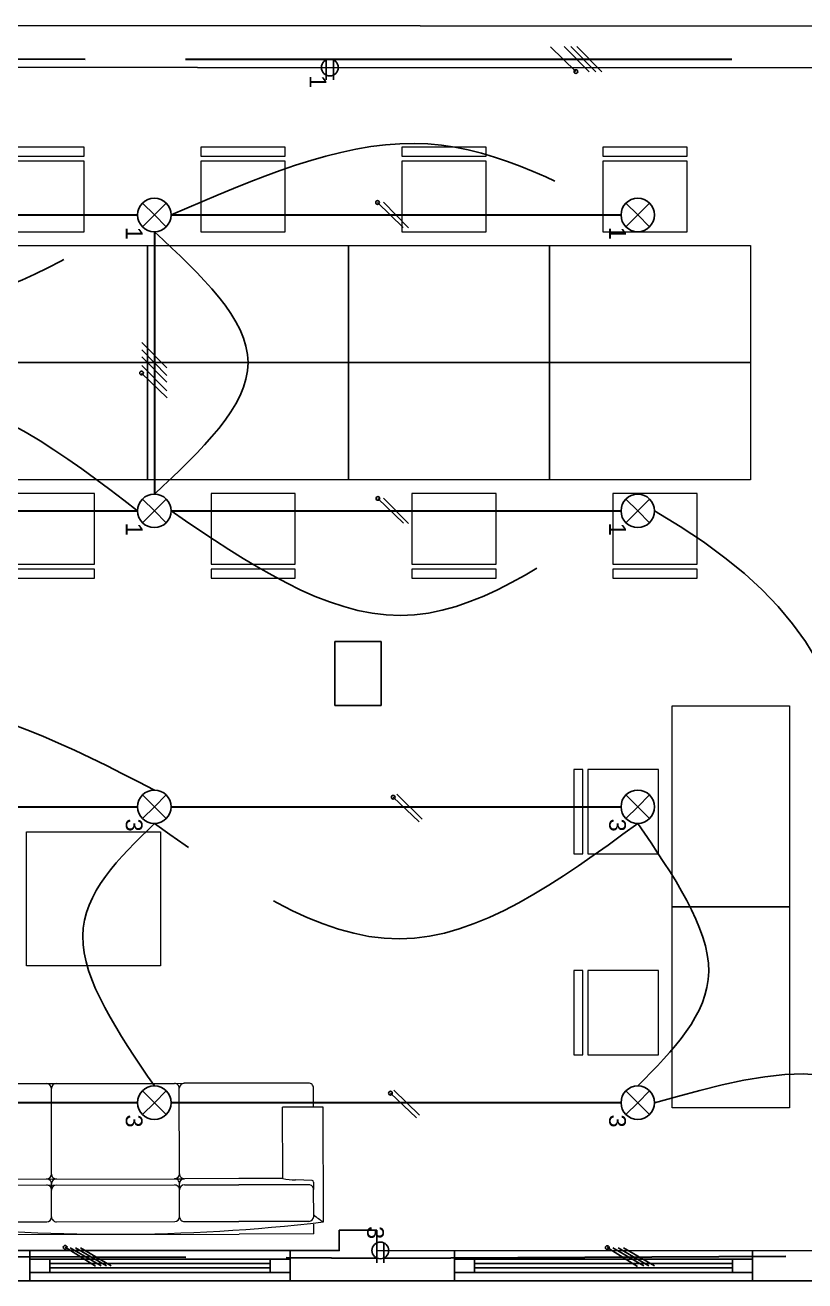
# Model space of a CAD drawing. Header units: metres. Extents: x -0.1 to 64.1, y -0.2 to 39.7.
# Drawn here: x 13.94 to 18.59, y 29.89 to 37.39 of the extents above; entities that cross this region are included whole.
import ezdxf

# ---------------------------------------------------------------- set-up
doc = ezdxf.new("R2010")
doc.units = ezdxf.units.M
doc.header["$LTSCALE"] = 0.2
doc.linetypes.add('ACAD_ISO02W100', pattern=[15, 12, -3])
for name, color, linetype in [('Canaletas', 4, 'Continuous'), ('conexiones', 7, 'ACAD_ISO02W100'), ('Fases', 7, 'Continuous'), ('Indicacion-Tabla', 7, 'Continuous'), ('Luminaria', 7, 'Continuous'), ('Medidas', 1, 'Continuous'), ('Tomacorrientes', 7, 'Continuous'), ('www.dwgautocad.com', 7, 'Continuous')]:
    doc.layers.add(name, color=color, linetype=linetype)
for name, color, linetype, true_color in [('DLX_APERT', 7, 'Continuous', 0x969696), ('DLX_CONT', 7, 'Continuous', 0x969696), ('DLX_ROOF', 7, 'Continuous', 0x7f7f7f)]:
    doc.layers.add(name, color=color, linetype=linetype, true_color=true_color)
for name, color, linetype, lineweight in [('L-Suelo', 7, 'ACAD_ISO02W100', 30), ('L-Techo', 7, 'Continuous', 30), ('Muebles', 9, 'Continuous', 5)]:
    doc.layers.add(name, color=color, linetype=linetype, lineweight=lineweight)
doc.layers.get('0').off()
doc.styles.get("Standard").update_dxf_attribs({"font": 'arial.ttf'})

# ---------------------------------------------------------------- blocks, each defined once
blk = doc.blocks.new('Tomacorriente')
at = {"layer": 'Tomacorrientes'}
for p, q in [((0.0453, 0.0211), (-0.0453, 0.0211)), ((0.0453, 0.0211), (0.0743, 0.0211)), ((-0.0453, -0.0211), (0.0453, -0.0211)), ((0.0453, -0.0211), (0.0743, -0.0211))]:
    blk.add_line(p, q, dxfattribs=at)
blk.add_circle((0, 0), 0.05, dxfattribs=at)
blk = doc.blocks.new('895_0_2')
mesh = blk.add_polyface()
corners = [(0.6577, -0.0125, 0.88), (-0.6577, -0.0125, -0.88), (0.6577, -0.0125, -0.88), (-0.6577, -0.0125, -0.88), (0.6577, -0.0125, 0.88), (-0.6577, -0.0125, 0.88), (0.6577, 0.0125, -0.88), (-0.6577, 0.0125, 0.88), (0.6577, 0.0125, 0.88), (-0.6577, 0.0125, 0.88), (0.6577, 0.0125, -0.88), (-0.6577, 0.0125, -0.88)]
mesh.append_faces([[corners[k] for k in face] for face in [(0, 1, 2), (3, 4, 5), (6, 7, 8), (9, 10, 11)]])
blk = doc.blocks.new('910_0_2')
mesh = blk.add_polyface()
corners = [(0.77, -0.0125, 0.88), (-0.77, -0.0125, -0.88), (0.77, -0.0125, -0.88), (-0.77, -0.0125, -0.88), (0.77, -0.0125, 0.88), (-0.77, -0.0125, 0.88), (0.77, 0.0125, -0.88), (-0.77, 0.0125, 0.88), (0.77, 0.0125, 0.88), (-0.77, 0.0125, 0.88), (0.77, 0.0125, -0.88), (-0.77, 0.0125, -0.88)]
mesh.append_faces([[corners[k] for k in face] for face in [(0, 1, 2), (3, 4, 5), (6, 7, 8), (9, 10, 11)]])
blk = doc.blocks.new('Lampara')
at = {"layer": 'Luminaria'}
for q in [(-0.0707, 0.0707), (-0.0707, -0.0707), (0.0707, 0.0707), (0.0707, -0.0707)]:
    blk.add_line((0, 0), q, dxfattribs=at)
blk.add_circle((0, 0), 0.1, dxfattribs=at)
blk = doc.blocks.new('Fase')
at = {"layer": 'Fases'}
blk.add_line((-0.0535, -0.0922), (0.0535, 0.0922), dxfattribs=at)
blk = doc.blocks.new('Neutro')
at = {"layer": 'Fases'}
h = blk.add_hatch(dxfattribs=at)
h.set_pattern_fill('ANGLE', color=256)
h.set_pattern_definition([(0, (-26.865, -1.6355), (0, 6.985), [5.08, -1.905]), (90, (-26.865, -1.6355), (-6.985, 4e-16), [5.08, -1.905])])
h.paths.add_polyline_path([(-0.0645, -0.0922, 1), (-0.0424, -0.0922, 1)])
blk.add_circle((-0.0535, -0.0922), 0.0111, dxfattribs=at)
blk.add_blockref('Fase', (0, 0), dxfattribs=at)
blk = doc.blocks.new('A$C5C5878FB')
at = {"layer": 'Muebles'}
for p, q in [((0, 1286.8, -35.3), (1200, 1286.8, -35.3)), ((0, 586.8, -35.3), (0, 1286.8, -35.3)), ((1200, 1286.8, -35.3), (1200, 586.8, -35.3)), ((1200, 586.8, -35.3), (0, 586.8, -35.3)), ((378.7, 505, -35.3), (378.7, 83.2, -35.3)), ((882.2, 505, -35.3), (378.7, 505, -35.3)), ((882.2, 83.2, -35.3), (882.2, 505, -35.3)), ((378.7, 83.2, -35.3), (882.2, 83.2, -35.3)), ((882.2, 53.5, -35.3), (378.7, 53.5, -35.3)), ((378.7, 53.5, -35.3), (378.7, 0, -35.3)), ((378.7, 0, -35.3), (882.2, 0, -35.3)), ((882.2, 0, -35.3), (882.2, 53.5, -35.3))]:
    blk.add_line(p, q, dxfattribs=at)
blk = doc.blocks.new('sl17-3pl')
at = {"layer": 'Muebles', "ltscale": 0.5}
for p, q in [((-1.1821, 0), (-1.1821, -0.0589)), ((-1.1821, 0), (-0.736, 0)), ((1.1821, 0), (-0.736, 0)), ((1.1821, 0), (1.1821, -0.0589)), ((-1.2402, -0.0709), (-1.2402, -0.7564)), ((-1.153, -0.0749), (-0.736, -0.0749)), ((-0.4102, -0.0749), (-0.736, -0.0749)), ((0.3539, -0.0749), (-0.352, -0.0749)), ((1.153, -0.0749), (0.4121, -0.0749)), ((1.2402, -0.0709), (1.2402, -0.7564)), ((-1.1821, -0.104), (-1.1821, -0.2646)), ((-0.3811, -0.104), (-0.3811, -0.2646)), ((0.383, -0.104), (0.383, -0.2646)), ((1.1821, -0.104), (1.1821, -0.2646)), ((-1.1821, -0.3095), (-1.1821, -0.2646)), ((-1.153, -0.2936), (-0.736, -0.2936)), ((-0.4102, -0.2936), (-0.736, -0.2936)), ((-0.3811, -0.2646), (-0.3811, -0.3019)), ((1.153, -0.2936), (-0.352, -0.2936)), ((0.383, -0.2646), (0.383, -0.3019)), ((1.1821, -0.3095), (1.1821, -0.2646)), ((-1.1727, -0.3192), (-1.0738, -0.3227)), ((-0.9978, -0.331), (-0.9978, -0.7564)), ((-0.9978, -0.331), (-0.736, -0.331)), ((-0.736, -0.331), (-0.4102, -0.331)), ((-0.352, -0.331), (-0.4102, -0.331)), ((-0.3811, -0.3601), (-0.3811, -0.8711)), ((-0.3811, -0.3601), (-0.3811, -0.3601)), ((0.9978, -0.331), (-0.352, -0.331)), ((0.383, -0.3601), (0.383, -0.8711)), ((0.9978, -0.331), (0.9978, -0.7564)), ((1.1727, -0.3192), (1.0738, -0.3227)), ((-1.2402, -0.7564), (-0.9978, -0.7564)), ((-1.1821, -0.7564), (-1.1821, -0.8711)), ((1.2402, -0.7564), (0.9978, -0.7564)), ((1.1821, -0.7564), (1.1821, -0.8711)), ((-1.153, -0.9002), (-0.736, -0.9002)), ((-0.736, -0.9002), (-0.4102, -0.9002)), ((-0.352, -0.9002), (-0.4102, -0.9002)), ((1.153, -0.9002), (-0.352, -0.9002))]:
    blk.add_line(p, q, dxfattribs=at)
for centre, radius, start, end in [((0, -10.8866), 10.8866, 83.45843, 96.54157), ((-1.638, -0.6846), 0.7314, 51.43275, 57.0519), ((-1.153, -0.104), 0.0291, 90, 180), ((-0.4102, -0.104), 0.0291, 0, 90), ((-0.352, -0.104), 0.0291, 90, 180), ((0.3539, -0.104), 0.0291, 0, 90), ((0.4121, -0.104), 0.0291, 90, 180), ((1.153, -0.104), 0.0291, 0, 90), ((1.638, -0.6846), 0.7314, 122.9481, 128.56725), ((-1.153, -0.2646), 0.0291, 180, 270), ((-0.4102, -0.2646), 0.0291, 270, 0), ((-0.352, -0.2646), 0.0291, 180, 270), ((0.3539, -0.2646), 0.0291, 270, 0), ((0.4121, -0.2646), 0.0291, 180, 270), ((1.153, -0.2646), 0.0291, 270, 0), ((-1.1724, -0.3095), 0.0097, 180, 267.98163), ((-1.0747, -0.6811), 0.3585, 77.61307, 89.85818), ((-0.4102, -0.3019), 0.0291, 270, 0), ((-0.4102, -0.3601), 0.0291, 0, 90), ((-0.352, -0.3019), 0.0291, 180, 270), ((-0.352, -0.3601), 0.0291, 90, 180), ((0.3539, -0.3019), 0.0291, 270, 0), ((0.3539, -0.3601), 0.0291, 0, 90), ((0.4121, -0.3019), 0.0291, 180, 270), ((0.4121, -0.3601), 0.0291, 90, 180), ((1.0747, -0.6811), 0.3585, 90.14182, 102.38693), ((1.1724, -0.3095), 0.0097, 272.01837, 0), ((-1.153, -0.8711), 0.0291, 180, 270), ((-0.4102, -0.8711), 0.0291, 270, 0), ((-0.352, -0.8711), 0.0291, 180, 270), ((0.3539, -0.8711), 0.0291, 270, 0), ((0.4121, -0.8711), 0.0291, 180, 270), ((1.153, -0.8711), 0.0291, 270, 0)]:
    blk.add_arc(centre, radius, start, end, dxfattribs=at)

msp = doc.modelspace()

# ---------------------------------------------------------------- linework, layer by layer
at = {"layer": 'conexiones'}
for points in [[(14.809, 36.2586, 2.6), (16.2608, 36.6858), (17.4953, 36.2586, 2.6)], [(11.9227, 36.2586, 2.6), (13.356, 35.7404), (14.609, 36.2586, 2.6)], [(14.709, 34.592, 2.6), (15.2685, 35.3768), (14.709, 36.1586, 2.6)], [(14.609, 34.492, 2.6), (13.2743, 35.1739), (11.9227, 34.492, 2.6)], [(14.809, 34.492, 2.6), (16.1782, 33.8672), (17.4953, 34.492, 2.6)], [(14.709, 32.8254, 2.6), (13.2054, 33.3454), (11.8227, 32.8254, 2.6)], [(14.709, 31.0588, 2.6), (14.2815, 31.954), (14.709, 32.6254, 2.6)], [(17.5953, 32.6254, 2.6), (16.1715, 31.9366), (14.709, 32.6254, 2.6)], [(17.5953, 31.0588, 2.6), (18.0188, 31.7419), (17.5953, 32.6254, 2.6)], [(17.6953, 30.9588, 2.6), (19.0854, 30.4605), (19.0385, 30.1055)]]:
    msp.add_spline(points, degree=3, dxfattribs=at)
msp.add_open_spline([(17.6953, 34.492, 2.6), (18.5433, 33.9984, 1.3921), (18.9169, 33.3757), (18.9696, 32.2097, -0.0249), (19.0085, 31.8987)], degree=3, knots=[0, 0, 0, 0, 3.32504, 4.222811, 4.222811, 4.222811, 4.222811], dxfattribs=at)
at = {"layer": 'DLX_APERT'}
for points in [[(15.5198, 30.0253, 0), (13.9645, 30.0253, 0)], [(13.9645, 30.0253, 0), (13.9645, 29.9453, 0)], [(13.9645, 29.9453, 0), (13.9645, 30.0253, 0)], [(13.9645, 30.0253, 0), (15.5198, 30.0253, 0)], [(13.9645, 29.9453, 0), (13.9645, 30.0253, 0)], [(13.9645, 30.0253, 0), (13.9645, 30.0253, 0)], [(13.9645, 30.0253, 0), (13.9645, 29.9453, 0)], [(13.9645, 30.0253, 0), (15.5198, 30.0253, 0)], [(15.5198, 30.0253, 0), (13.9645, 30.0253, 0)], [(13.9645, 30.0253, 0), (13.9645, 30.0253, 0)], [(14.0845, 30.0253, 0), (14.0845, 30.0253, 0)], [(14.0845, 30.0253, 0), (15.3998, 30.0253, 0)], [(15.3998, 30.0253, 0), (14.0845, 30.0253, 0)], [(14.0845, 29.9978, 0), (14.0845, 30.0253, 0)], [(14.0845, 30.0253, 0), (15.3998, 30.0253, 0)], [(15.3998, 30.0253, 0), (14.0845, 30.0253, 0)], [(14.0845, 30.0253, 0), (14.0845, 29.9978, 0)], [(14.0845, 29.9978, 0), (14.0845, 30.0253, 0)], [(14.0845, 30.0253, 0), (14.0845, 30.0253, 0)], [(14.0845, 30.0253, 0), (14.0845, 29.9978, 0)], [(15.3998, 29.9978, 0), (14.0845, 29.9978, 0)], [(14.0845, 29.9978, 0), (15.3998, 29.9978, 0)], [(14.0845, 29.9728, 0), (14.0845, 29.9978, 0)], [(14.0845, 29.9978, 0), (15.3998, 29.9978, 0)], [(15.3998, 29.9978, 0), (14.0845, 29.9978, 0)], [(14.0845, 29.9978, 0), (14.0845, 29.9728, 0)], [(14.0845, 29.9978, 0), (14.0845, 29.9978, 0)], [(14.0845, 29.9978, 0), (14.0845, 29.9978, 0)], [(14.0845, 29.9978, 0), (14.0845, 29.9728, 0)], [(14.0845, 29.9728, 0), (14.0845, 29.9978, 0)], [(15.3998, 29.9978, 0), (14.0845, 29.9978, 0)], [(14.0845, 29.9978, 0), (14.0845, 29.9728, 0)], [(14.0845, 29.9978, 0), (15.3998, 29.9978, 0)], [(15.3998, 29.9978, 0), (14.0845, 29.9978, 0)], [(14.0845, 29.9978, 0), (14.0845, 29.9978, 0)], [(14.0845, 29.9728, 0), (14.0845, 29.9978, 0)], [(14.0845, 29.9978, 0), (15.3998, 29.9978, 0)], [(14.0845, 29.9728, 0), (14.0845, 29.9978, 0)], [(14.0845, 29.9978, 0), (14.0845, 29.9978, 0)], [(14.0845, 29.9978, 0), (14.0845, 29.9728, 0)], [(15.3998, 30.0253, 0), (15.3998, 30.0253, 0)], [(15.3998, 30.0253, 0), (15.3998, 29.9978, 0)], [(15.3998, 29.9978, 0), (15.3998, 30.0253, 0)], [(15.3998, 30.0253, 0), (15.3998, 30.0253, 0)], [(15.3998, 30.0253, 0), (15.3998, 29.9978, 0)], [(15.3998, 29.9978, 0), (15.3998, 30.0253, 0)], [(15.3998, 29.9978, 0), (15.3998, 29.9728, 0)], [(15.3998, 29.9978, 0), (15.3998, 29.9978, 0)], [(15.3998, 29.9978, 0), (15.3998, 29.9978, 0)], [(15.3998, 29.9978, 0), (15.3998, 29.9728, 0)], [(15.3998, 29.9728, 0), (15.3998, 29.9978, 0)], [(15.3998, 29.9728, 0), (15.3998, 29.9978, 0)], [(15.3998, 29.9728, 0), (15.3998, 29.9978, 0)], [(15.3998, 29.9978, 0), (15.3998, 29.9978, 0)], [(15.3998, 29.9728, 0), (15.3998, 29.9978, 0)], [(15.3998, 29.9978, 0), (15.3998, 29.9978, 0)], [(15.3998, 29.9978, 0), (15.3998, 29.9728, 0)], [(15.3998, 29.9978, 0), (15.3998, 29.9728, 0)], [(15.5198, 29.9453, 0), (15.5198, 30.0253, 0)], [(15.5198, 29.9453, 0), (15.5198, 30.0253, 0)], [(15.5198, 30.0253, 0), (15.5198, 30.0253, 0)], [(15.5198, 30.0253, 0), (15.5198, 29.9453, 0)], [(15.5198, 30.0253, 0), (15.5198, 29.9453, 0)], [(15.5198, 30.0253, 0), (15.5198, 30.0253, 0)], [(18.2808, 30.0253, 0), (16.5008, 30.0253, 0)], [(16.5008, 30.0253, 0), (16.5008, 29.9453, 0)], [(16.5008, 29.9453, 0), (16.5008, 30.0253, 0)], [(16.5008, 30.0253, 0), (18.2808, 30.0253, 0)], [(16.5008, 29.9453, 0), (16.5008, 30.0253, 0)], [(16.5008, 30.0253, 0), (16.5008, 30.0253, 0)], [(16.5008, 30.0253, 0), (16.5008, 29.9453, 0)], [(16.5008, 30.0253, 0), (18.2808, 30.0253, 0)], [(18.2808, 30.0253, 0), (16.5008, 30.0253, 0)], [(16.5008, 30.0253, 0), (16.5008, 30.0253, 0)], [(16.6208, 30.0253, 0), (16.6208, 30.0253, 0)], [(16.6208, 30.0253, 0), (18.1608, 30.0253, 0)], [(18.1608, 30.0253, 0), (16.6208, 30.0253, 0)], [(16.6208, 29.9978, 0), (16.6208, 30.0253, 0)], [(16.6208, 30.0253, 0), (18.1608, 30.0253, 0)], [(18.1608, 30.0253, 0), (16.6208, 30.0253, 0)], [(16.6208, 30.0253, 0), (16.6208, 29.9978, 0)], [(16.6208, 29.9978, 0), (16.6208, 30.0253, 0)], [(16.6208, 30.0253, 0), (16.6208, 30.0253, 0)], [(16.6208, 30.0253, 0), (16.6208, 29.9978, 0)], [(18.1608, 29.9978, 0), (16.6208, 29.9978, 0)], [(16.6208, 29.9978, 0), (18.1608, 29.9978, 0)], [(16.6208, 29.9728, 0), (16.6208, 29.9978, 0)], [(16.6208, 29.9978, 0), (18.1608, 29.9978, 0)], [(18.1608, 29.9978, 0), (16.6208, 29.9978, 0)], [(16.6208, 29.9978, 0), (16.6208, 29.9728, 0)], [(16.6208, 29.9978, 0), (16.6208, 29.9978, 0)], [(16.6208, 29.9978, 0), (16.6208, 29.9978, 0)], [(16.6208, 29.9978, 0), (16.6208, 29.9728, 0)], [(16.6208, 29.9728, 0), (16.6208, 29.9978, 0)], [(18.1608, 29.9978, 0), (16.6208, 29.9978, 0)], [(16.6208, 29.9978, 0), (16.6208, 29.9728, 0)], [(16.6208, 29.9978, 0), (18.1608, 29.9978, 0)], [(18.1608, 29.9978, 0), (16.6208, 29.9978, 0)], [(16.6208, 29.9978, 0), (16.6208, 29.9978, 0)], [(16.6208, 29.9728, 0), (16.6208, 29.9978, 0)], [(16.6208, 29.9978, 0), (18.1608, 29.9978, 0)], [(16.6208, 29.9728, 0), (16.6208, 29.9978, 0)], [(16.6208, 29.9978, 0), (16.6208, 29.9978, 0)], [(16.6208, 29.9978, 0), (16.6208, 29.9728, 0)], [(18.1608, 30.0253, 0), (18.1608, 30.0253, 0)], [(18.1608, 30.0253, 0), (18.1608, 29.9978, 0)], [(18.1608, 29.9978, 0), (18.1608, 30.0253, 0)], [(18.1608, 30.0253, 0), (18.1608, 30.0253, 0)], [(18.1608, 30.0253, 0), (18.1608, 29.9978, 0)], [(18.1608, 29.9978, 0), (18.1608, 30.0253, 0)], [(18.1608, 29.9978, 0), (18.1608, 29.9728, 0)], [(18.1608, 29.9978, 0), (18.1608, 29.9978, 0)], [(18.1608, 29.9978, 0), (18.1608, 29.9978, 0)], [(18.1608, 29.9978, 0), (18.1608, 29.9728, 0)], [(18.1608, 29.9728, 0), (18.1608, 29.9978, 0)], [(18.1608, 29.9728, 0), (18.1608, 29.9978, 0)], [(18.1608, 29.9728, 0), (18.1608, 29.9978, 0)], [(18.1608, 29.9978, 0), (18.1608, 29.9978, 0)], [(18.1608, 29.9728, 0), (18.1608, 29.9978, 0)], [(18.1608, 29.9978, 0), (18.1608, 29.9978, 0)], [(18.1608, 29.9978, 0), (18.1608, 29.9728, 0)], [(18.1608, 29.9978, 0), (18.1608, 29.9728, 0)], [(18.2808, 29.9453, 0), (18.2808, 30.0253, 0)], [(18.2808, 29.9453, 0), (18.2808, 30.0253, 0)], [(18.2808, 30.0253, 0), (18.2808, 30.0253, 0)], [(18.2808, 30.0253, 0), (18.2808, 29.9453, 0)], [(18.2808, 30.0253, 0), (18.2808, 29.9453, 0)], [(18.2808, 30.0253, 0), (18.2808, 30.0253, 0)], [(13.9645, 29.9453, 0), (15.5198, 29.9453, 0)], [(15.5198, 29.9453, 0), (13.9645, 29.9453, 0)], [(13.9645, 29.9453, 0), (13.9645, 29.9453, 0)], [(13.9645, 29.9453, 0), (15.5198, 29.9453, 0)], [(15.5198, 29.9453, 0), (13.9645, 29.9453, 0)], [(13.9645, 29.9453, 0), (13.9645, 29.9453, 0)], [(14.0845, 29.9728, 0), (15.3998, 29.9728, 0)], [(14.0845, 29.9453, 0), (14.0845, 29.9728, 0)], [(14.0845, 29.9728, 0), (14.0845, 29.9728, 0)], [(14.0845, 29.9728, 0), (14.0845, 29.9453, 0)], [(14.0845, 29.9453, 0), (14.0845, 29.9728, 0)], [(15.3998, 29.9728, 0), (14.0845, 29.9728, 0)], [(14.0845, 29.9728, 0), (14.0845, 29.9453, 0)], [(15.3998, 29.9728, 0), (14.0845, 29.9728, 0)], [(14.0845, 29.9728, 0), (15.3998, 29.9728, 0)], [(14.0845, 29.9728, 0), (14.0845, 29.9728, 0)], [(14.0845, 29.9728, 0), (15.3998, 29.9728, 0)], [(15.3998, 29.9728, 0), (14.0845, 29.9728, 0)], [(14.0845, 29.9728, 0), (14.0845, 29.9728, 0)], [(14.0845, 29.9728, 0), (15.3998, 29.9728, 0)], [(15.3998, 29.9728, 0), (14.0845, 29.9728, 0)], [(14.0845, 29.9728, 0), (14.0845, 29.9728, 0)], [(14.0845, 29.9453, 0), (14.0845, 29.9453, 0)], [(14.0845, 29.9453, 0), (15.3998, 29.9453, 0)], [(15.3998, 29.9453, 0), (14.0845, 29.9453, 0)], [(15.3998, 29.9453, 0), (14.0845, 29.9453, 0)], [(14.0845, 29.9453, 0), (14.0845, 29.9453, 0)], [(14.0845, 29.9453, 0), (15.3998, 29.9453, 0)], [(15.3998, 29.9728, 0), (15.3998, 29.9453, 0)], [(15.3998, 29.9728, 0), (15.3998, 29.9728, 0)], [(15.3998, 29.9728, 0), (15.3998, 29.9453, 0)], [(15.3998, 29.9453, 0), (15.3998, 29.9728, 0)], [(15.3998, 29.9453, 0), (15.3998, 29.9728, 0)], [(15.3998, 29.9728, 0), (15.3998, 29.9728, 0)], [(15.3998, 29.9728, 0), (15.3998, 29.9728, 0)], [(15.3998, 29.9728, 0), (15.3998, 29.9728, 0)], [(15.3998, 29.9453, 0), (15.3998, 29.9453, 0)], [(15.3998, 29.9453, 0), (15.3998, 29.9453, 0)], [(15.5198, 29.9453, 0), (15.5198, 29.9453, 0)], [(15.5198, 29.9453, 0), (15.5198, 29.9453, 0)], [(16.5008, 29.9453, 0), (18.2808, 29.9453, 0)], [(18.2808, 29.9453, 0), (16.5008, 29.9453, 0)], [(16.5008, 29.9453, 0), (16.5008, 29.9453, 0)], [(16.5008, 29.9453, 0), (18.2808, 29.9453, 0)], [(18.2808, 29.9453, 0), (16.5008, 29.9453, 0)], [(16.5008, 29.9453, 0), (16.5008, 29.9453, 0)], [(16.6208, 29.9728, 0), (18.1608, 29.9728, 0)], [(16.6208, 29.9453, 0), (16.6208, 29.9728, 0)], [(16.6208, 29.9728, 0), (16.6208, 29.9728, 0)], [(16.6208, 29.9728, 0), (16.6208, 29.9453, 0)], [(16.6208, 29.9453, 0), (16.6208, 29.9728, 0)], [(18.1608, 29.9728, 0), (16.6208, 29.9728, 0)], [(16.6208, 29.9728, 0), (16.6208, 29.9453, 0)], [(18.1608, 29.9728, 0), (16.6208, 29.9728, 0)], [(16.6208, 29.9728, 0), (18.1608, 29.9728, 0)], [(16.6208, 29.9728, 0), (16.6208, 29.9728, 0)], [(16.6208, 29.9728, 0), (18.1608, 29.9728, 0)], [(18.1608, 29.9728, 0), (16.6208, 29.9728, 0)], [(16.6208, 29.9728, 0), (16.6208, 29.9728, 0)], [(16.6208, 29.9728, 0), (18.1608, 29.9728, 0)], [(18.1608, 29.9728, 0), (16.6208, 29.9728, 0)], [(16.6208, 29.9728, 0), (16.6208, 29.9728, 0)], [(16.6208, 29.9453, 0), (16.6208, 29.9453, 0)], [(16.6208, 29.9453, 0), (18.1608, 29.9453, 0)], [(18.1608, 29.9453, 0), (16.6208, 29.9453, 0)], [(18.1608, 29.9453, 0), (16.6208, 29.9453, 0)], [(16.6208, 29.9453, 0), (16.6208, 29.9453, 0)], [(16.6208, 29.9453, 0), (18.1608, 29.9453, 0)], [(18.1608, 29.9728, 0), (18.1608, 29.9453, 0)], [(18.1608, 29.9728, 0), (18.1608, 29.9728, 0)], [(18.1608, 29.9728, 0), (18.1608, 29.9453, 0)], [(18.1608, 29.9453, 0), (18.1608, 29.9728, 0)], [(18.1608, 29.9453, 0), (18.1608, 29.9728, 0)], [(18.1608, 29.9728, 0), (18.1608, 29.9728, 0)], [(18.1608, 29.9728, 0), (18.1608, 29.9728, 0)], [(18.1608, 29.9728, 0), (18.1608, 29.9728, 0)], [(18.1608, 29.9453, 0), (18.1608, 29.9453, 0)], [(18.1608, 29.9453, 0), (18.1608, 29.9453, 0)], [(18.2808, 29.9453, 0), (18.2808, 29.9453, 0)], [(18.2808, 29.9453, 0), (18.2808, 29.9453, 0)]]:
    msp.add_polyline3d(points, dxfattribs=at)
at = {"layer": 'DLX_CONT'}
for points in [[(18.958, 37.3865, 0), (10.9702, 37.392, 0)], [(18.958, 37.3865, 0), (10.9702, 37.392, 0)], [(18.807, 37.1365, 0), (11.1229, 37.1419, 0)], [(18.807, 37.1365, 0), (11.1229, 37.1419, 0)], [(16.0632, 33.7112, 0), (15.7874, 33.7112, 0)], [(15.7874, 33.7112, 0), (15.7874, 33.7112, 0)], [(15.7874, 33.7112, 0), (16.0632, 33.7112, 0)], [(15.7874, 33.7112, 0), (15.7874, 33.3309, 0)], [(15.7874, 33.3309, 0), (15.7874, 33.7112, 0)], [(15.7874, 33.7112, 0), (15.7874, 33.7112, 0)], [(15.7874, 33.3309, 0), (15.7874, 33.7112, 0)], [(15.7874, 33.7112, 0), (16.0632, 33.7112, 0)], [(16.0632, 33.7112, 0), (15.7874, 33.7112, 0)], [(15.7874, 33.7112, 0), (15.7874, 33.3309, 0)], [(16.0632, 33.7112, 0), (16.0632, 33.7112, 0)], [(16.0632, 33.3309, 0), (16.0632, 33.7112, 0)], [(16.0632, 33.7112, 0), (16.0632, 33.7112, 0)], [(16.0632, 33.7112, 0), (16.0632, 33.3309, 0)], [(16.0632, 33.7112, 0), (16.0632, 33.3309, 0)], [(16.0632, 33.3309, 0), (16.0632, 33.7112, 0)], [(15.7874, 33.3309, 0), (15.7874, 33.3309, 0)], [(15.7874, 33.3309, 0), (16.0632, 33.3309, 0)], [(16.0632, 33.3309, 0), (15.7874, 33.3309, 0)], [(15.7874, 33.3309, 0), (15.7874, 33.3309, 0)], [(16.0632, 33.3309, 0), (15.7874, 33.3309, 0)], [(15.7874, 33.3309, 0), (16.0632, 33.3309, 0)], [(16.0632, 33.3309, 0), (16.0632, 33.3309, 0)], [(16.0632, 33.3309, 0), (16.0632, 33.3309, 0)], [(15.8133, 30.0758, 0), (15.8133, 30.197, 0)], [(15.8133, 30.197, 0), (16.0373, 30.197, 0)], [(15.8133, 30.0758, 0), (15.8133, 30.197, 0)], [(15.8133, 30.197, 0), (16.0373, 30.197, 0)], [(16.0373, 30.197, 0), (16.0373, 30.0758, 0)], [(16.0373, 30.197, 0), (16.0373, 30.0758, 0)], [(11.1958, 30.0755, 0), (15.8133, 30.0758, 0)], [(11.1958, 30.0755, 0), (15.8133, 30.0758, 0)], [(16.0373, 30.0758, 0), (22.8701, 30.075, 0)], [(16.0373, 30.0758, 0), (22.8701, 30.075, 0)], [(10.9702, 29.8949, 0), (23.0941, 29.8949, 0)], [(10.9702, 29.8949, 0), (23.0941, 29.8949, 0)]]:
    msp.add_polyline3d(points, dxfattribs=at)
at = {"layer": 'DLX_ROOF'}
for points in [[(18.958, 37.3865, 0), (10.9702, 37.392, 0)], [(10.9702, 37.392, 0), (18.958, 37.3865, 0)], [(10.9702, 37.392, 0), (18.958, 37.3865, 0)], [(18.958, 37.3865, 0), (10.9702, 37.392, 0)], [(18.807, 37.1365, 0), (11.1229, 37.1419, 0)], [(11.1229, 37.1419, 0), (18.807, 37.1365, 0)], [(16.0632, 33.7112, 0), (15.7874, 33.7112, 0)], [(15.7874, 33.7112, 0), (15.7874, 33.3309, 0)], [(15.7874, 33.3309, 0), (15.7874, 33.7112, 0)], [(15.7874, 33.7112, 0), (16.0632, 33.7112, 0)], [(16.0632, 33.3309, 0), (16.0632, 33.7112, 0)], [(16.0632, 33.7112, 0), (16.0632, 33.3309, 0)], [(15.7874, 33.3309, 0), (16.0632, 33.3309, 0)], [(16.0632, 33.3309, 0), (15.7874, 33.3309, 0)], [(15.8133, 30.0758, 0), (15.8133, 30.197, 0)], [(15.8133, 30.197, 0), (16.0373, 30.197, 0)], [(16.0373, 30.197, 0), (15.8133, 30.197, 0)], [(15.8133, 30.197, 0), (15.8133, 30.0758, 0)], [(16.0373, 30.197, 0), (16.0373, 30.0758, 0)], [(16.0373, 30.0758, 0), (16.0373, 30.197, 0)], [(11.1958, 30.0755, 0), (15.8133, 30.0758, 0)], [(15.8133, 30.0758, 0), (11.1958, 30.0755, 0)], [(16.0373, 30.0758, 0), (22.8701, 30.075, 0)], [(22.8701, 30.075, 0), (16.0373, 30.0758, 0)], [(10.9702, 29.8949, 0), (23.0941, 29.8949, 0)], [(23.0941, 29.8949, 0), (10.9702, 29.8949, 0)], [(23.0941, 29.8949, 0), (10.9702, 29.8949, 0)], [(10.9702, 29.8949, 0), (23.0941, 29.8949, 0)]]:
    msp.add_polyline3d(points, dxfattribs=at)
at = {"layer": 'L-Suelo'}
for p, q in [((11.8951, 37.1913), (15.7569, 37.1887)), ((15.7569, 37.1887), (18.857, 37.1887))]:
    msp.add_line(p, q, dxfattribs=at)
for points in [[(12.4964, 30.0472), (12.4964, 30.0472), (16.0373, 30.0311), (16.0373, 30.0311)], [(16.0795, 30.0313), (19.0385, 30.0455), (19.7968, 30.0455)]]:
    msp.add_lwpolyline(points, dxfattribs=at)
at = {"layer": 'L-Techo'}
for p, q in [((11.9227, 36.2586, 2.6), (14.609, 36.2586, 2.6)), ((14.809, 36.2586, 2.6), (17.4953, 36.2586, 2.6)), ((14.709, 36.1586, 2.6), (14.709, 34.592, 2.6)), ((11.9227, 34.492, 2.6), (14.609, 34.492, 2.6)), ((14.809, 34.492, 2.6), (17.4953, 34.492, 2.6)), ((11.9227, 32.7254, 2.6), (14.609, 32.7254, 2.6)), ((14.809, 32.7254, 2.6), (17.4953, 32.7254, 2.6)), ((14.609, 30.9588, 2.6), (11.9227, 30.9588, 2.6)), ((17.4953, 30.9588, 2.6), (14.809, 30.9588, 2.6))]:
    msp.add_line(p, q, dxfattribs=at)
at = {"layer": 'Muebles'}
msp.add_lwpolyline([(13.9455, 31.7767), (13.9455, 32.5767), (14.7455, 32.5767), (14.7455, 31.7767)], close=True, dxfattribs=at)

# ---------------------------------------------------------------- block references
at = {"rotation": 180.1031551342451}
msp.add_blockref('sl17-3pl', (14.4784, 30.1734), dxfattribs=at)
at = {"layer": 'Canaletas', "rotation": 75.93928592381778}
msp.add_blockref('Neutro', (17.1498, 37.1887), dxfattribs=at)
at = {"layer": 'DLX_APERT'}
for name, p in [('895_0_2', (14.7422, 29.9853, 1)), ('910_0_2', (17.3908, 29.9853, 1))]:
    msp.add_blockref(name, p, dxfattribs=at)
at = {"layer": 'DLX_CONT'}
for name, p in [('895_0_2', (14.7422, 29.9853, 1)), ('910_0_2', (17.3908, 29.9853, 1))]:
    msp.add_blockref(name, p, dxfattribs=at)
at = {"layer": 'Fases'}
for name, p, rotation in [('Fase', (17.2312, 37.1887), 254.6857185726246), ('Fase', (17.2707, 37.1887), 254.6857185726246), ('Fase', (17.3069, 37.1887), 254.6857185726246), ('Neutro', (16.1181, 36.2586, 2.6), 255.9791818827593), ('Fase', (16.1521, 36.2586, 2.6), 254.6857185726246), ('Fase', (14.709, 35.4214, 2.6), 254.6857185726246), ('Fase', (14.709, 35.3766, 2.6), 254.6857185726246), ('Fase', (14.709, 35.3361, 2.6), 254.6857185726246), ('Neutro', (14.709, 35.2408, 2.6), 255.9791818827593), ('Fase', (14.709, 35.2837, 2.6), 254.6857185726246), ('Neutro', (16.12, 34.492, 2.6), 255.9791818827593), ('Fase', (16.1521, 34.492, 2.6), 254.6857185726246), ('Neutro', (16.2131, 32.709, 2.6), 256.8390198073124), ('Fase', (16.2325, 32.7254, 2.6), 255.8841389685933), ('Neutro', (16.1964, 30.9424, 2.6), 256.8390198073124), ('Fase', (16.2158, 30.9588, 2.6), 255.8841389685933), ('Neutro', (14.2669, 30.0391), 268.3213441343087), ('Fase', (14.2992, 30.0388), 270), ('Fase', (14.3306, 30.0387), 270), ('Fase', (14.3593, 30.0387), 270), ('Neutro', (17.5041, 30.0371), 268.3213441343087), ('Fase', (17.5389, 30.0383), 270), ('Fase', (17.5702, 30.0386, 2.6), 270), ('Fase', (17.6026, 30.0386, 2.6), 270)]:
    msp.add_blockref(name, p, dxfattribs=dict(at, rotation=rotation))
at = {"layer": 'L-Techo', "rotation": 270}
for p in [(14.709, 36.2586, 2.6), (17.5953, 36.2586, 2.6), (14.709, 34.492, 2.6), (17.5953, 34.492, 2.6), (14.709, 32.7254, 2.6), (17.5953, 32.7254, 2.6), (14.709, 30.9588, 2.6), (17.5953, 30.9588, 2.6)]:
    msp.add_blockref('Lampara', p, dxfattribs=at)
at = {"layer": 'Medidas'}
for p, rotation in [((15.7569, 37.1387), 269.9999991111314), ((16.0584, 30.0766), 270)]:
    msp.add_blockref('Tomacorriente', p, dxfattribs=dict(at, rotation=rotation))
at = {"layer": 'www.dwgautocad.com', "xscale": 0.00100000000000001, "yscale": 0.00100000000000001, "zscale": 0.00100000000000001}
for p, rotation in [((14.6685, 36.6636, 0.0353), 180), ((15.8685, 36.6636, 0.0353), 180), ((17.0685, 36.6636, 0.0353), 180), ((18.2685, 36.6636, 0.0353), 180), ((17.2138, 33.3275), 270), ((17.2138, 32.1275), 270)]:
    msp.add_blockref('A$C5C5878FB', p, dxfattribs=dict(at, rotation=rotation))
for p in [(13.4685, 34.09, 0.0353), (14.6685, 34.09, 0.0353), (15.8685, 34.09, 0.0353), (17.0685, 34.09, 0.0353)]:
    msp.add_blockref('A$C5C5878FB', p, dxfattribs=at)

# ---------------------------------------------------------------- texts
at = {"layer": 'Indicacion-Tabla', "char_height": 0.1, "attachment_point": 1, "rotation": 270}
for s, insert, width in [('1', (15.7358, 37.0934), 0.174042), ('1', (14.6383, 36.1879, 2.6), 0.174042), ('1', (17.5246, 36.1879, 2.6), 0.174042), ('1', (14.6383, 34.4213, 2.6), 0.174042), ('1', (17.5246, 34.4213, 2.6), 0.174042), ('3', (14.6383, 32.6547, 2.6), 0.174042), ('3', (17.5246, 32.6547, 2.6), 0.174042), ('3', (14.6383, 30.8881, 2.6), 0.174042), ('3', (17.5246, 30.8881, 2.6), 0.174042), ('3', (16.0795, 30.2219), 0.1)]:
    msp.add_mtext(s, dxfattribs=dict(at, insert=insert, width=width))

# ---------------------------------------------------------------- meshes
at = {"layer": 'DLX_CONT'}
mesh = msp.add_polyface(dxfattribs=at)
corners = [(10.9717, 34.4877, 2.8), (10.2297, 34.4877), (10.2297, 34.4877, 2.8), (10.2297, 34.4877), (10.9717, 34.4877, 2.8), (10.9717, 34.4877), (18.958, 37.3865, 2.8), (10.9702, 37.392), (10.9702, 37.392, 2.8), (10.9702, 37.392), (18.958, 37.3865, 2.8), (18.958, 37.3865), (18.958, 33.6711, 2.8), (18.958, 37.3865), (18.958, 37.3865, 2.8), (18.958, 37.3865), (18.958, 33.6711, 2.8), (18.958, 33.6711), (19.9581, 33.6718, 2.8), (18.958, 33.6711), (18.958, 33.6711, 2.8), (18.958, 33.6711), (19.9581, 33.6718, 2.8), (19.9581, 33.6718), (19.9581, 36.2961), (19.9581, 34.3124, 2.3), (19.9581, 36.2961, 2.8), (19.9581, 33.6719, 2.3), (19.9581, 33.6718), (19.9581, 33.6718, 2.8), (19.9581, 33.6719, 0.8), (19.9581, 33.6718), (19.9581, 33.6719, 2.3), (19.9581, 36.2961, 2.8), (19.9581, 33.6719, 2.3), (19.9581, 33.6718, 2.8), (19.9581, 36.2961, 2.8), (19.9581, 34.3124, 2.3), (19.9581, 33.6719, 2.3), (19.9581, 36.2961), (19.9581, 34.3124, 0.8), (19.9581, 34.3124, 2.3), (19.9581, 33.6718), (19.9581, 34.3124, 0.8), (19.9581, 36.2961), (19.9581, 34.3124, 0.8), (19.9581, 33.6718), (19.9581, 33.6719, 0.8), (19.9581, 36.2961), (21.93, 36.2961, 0.8), (22.5171, 36.2961), (22.5171, 36.2961, 2.8), (20.4817, 36.2961, 2.3), (19.9581, 36.2961, 2.8), (22.5171, 36.2961, 2.8), (21.93, 36.2961, 2.3), (20.4817, 36.2961, 2.3), (20.4817, 36.2961, 2.3), (19.9581, 36.2961), (19.9581, 36.2961, 2.8), (20.4817, 36.2961, 0.8), (19.9581, 36.2961), (20.4817, 36.2961, 2.3), (22.5171, 36.2961), (21.93, 36.2961, 2.3), (22.5171, 36.2961, 2.8), (22.5171, 36.2961), (21.93, 36.2961, 0.8), (21.93, 36.2961, 2.3), (21.93, 36.2961, 0.8), (19.9581, 36.2961), (20.4817, 36.2961, 0.8), (22.501, 36.4698, 2.8), (22.5171, 36.2961), (22.5171, 36.2961, 2.8), (22.5171, 36.2961), (22.501, 36.4698, 2.8), (22.501, 36.4698), (23.1629, 36.5323, 2.8), (22.501, 36.4698), (22.501, 36.4698, 2.8), (22.501, 36.4698), (23.1629, 36.5323, 2.8), (23.1629, 36.5323), (23.2406, 36.5243, 2.8), (23.1629, 36.5323), (23.1629, 36.5323, 2.8), (23.1629, 36.5323), (23.2406, 36.5243, 2.8), (23.2406, 36.5243), (23.3093, 36.4872, 2.8), (23.2406, 36.5243), (23.2406, 36.5243, 2.8), (23.2406, 36.5243), (23.3093, 36.4872, 2.8), (23.3093, 36.4872), (23.3586, 36.4265, 2.8), (23.3093, 36.4872), (23.3093, 36.4872, 2.8), (23.3093, 36.4872), (23.3586, 36.4265, 2.8), (23.3586, 36.4265), (23.3808, 36.3516, 2.8), (23.3586, 36.4265), (23.3586, 36.4265, 2.8), (23.3586, 36.4265), (23.3808, 36.3516, 2.8), (23.3808, 36.3516), (23.6439, 33.508, 2.8), (23.3808, 36.3516), (23.3808, 36.3516, 2.8), (23.3808, 36.3516), (23.6439, 33.508, 2.8), (23.6439, 33.508), (23.6358, 33.4305, 2.8), (23.6439, 33.508), (23.6439, 33.508, 2.8), (23.6439, 33.508), (23.6358, 33.4305, 2.8), (23.6358, 33.4305), (23.5987, 33.3619, 2.8), (23.6358, 33.4305), (23.6358, 33.4305, 2.8), (23.6358, 33.4305), (23.5987, 33.3619, 2.8), (23.5987, 33.3619), (23.5383, 33.3128, 2.8), (23.5987, 33.3619), (23.5987, 33.3619, 2.8), (23.5987, 33.3619), (23.5383, 33.3128, 2.8), (23.5383, 33.3128), (23.4636, 33.2904, 2.8), (23.5383, 33.3128), (23.5383, 33.3128, 2.8), (23.5383, 33.3128), (23.4636, 33.2904, 2.8), (23.4636, 33.2904), (22.794, 33.2272, 2.8), (23.4636, 33.2904), (23.4636, 33.2904, 2.8), (23.4636, 33.2904), (22.794, 33.2272, 2.8), (22.794, 33.2272), (23.0843, 30.197, 2.8), (22.794, 33.2272), (22.794, 33.2272, 2.8), (22.794, 33.2272), (23.0843, 30.197, 2.8), (23.0843, 30.197), (23.0941, 30.197, 2.8), (23.0843, 30.197), (23.0843, 30.197, 2.8), (23.0843, 30.197), (23.0941, 30.197, 2.8), (23.0941, 30.197), (23.0941, 29.8949, 2.8), (23.0941, 30.197), (23.0941, 30.197, 2.8), (23.0941, 30.197), (23.0941, 29.8949, 2.8), (23.0941, 29.8949), (10.2297, 32.4223, 2.8), (10.9658, 32.4235), (10.9658, 32.4235, 2.8), (10.9658, 32.4235), (10.2297, 32.4223, 2.8), (10.2297, 32.4223), (10.2297, 34.4877, 2.8), (10.2297, 32.4223), (10.2297, 32.4223, 2.8), (10.2297, 32.4223), (10.2297, 34.4877, 2.8), (10.2297, 34.4877)]
mesh.append_faces([[corners[k] for k in face] for face in [(0, 1, 2), (3, 4, 5), (6, 7, 8), (9, 10, 11), (12, 13, 14), (15, 16, 17), (18, 19, 20), (21, 22, 23), (24, 25, 26), (27, 28, 29), (30, 31, 32), (33, 34, 35), (36, 37, 38), (39, 40, 41), (42, 43, 44), (45, 46, 47), (48, 49, 50), (51, 52, 53), (54, 55, 56), (57, 58, 59), (60, 61, 62), (63, 64, 65), (66, 67, 68), (69, 70, 71), (72, 73, 74), (75, 76, 77), (78, 79, 80), (81, 82, 83), (84, 85, 86), (87, 88, 89), (90, 91, 92), (93, 94, 95), (96, 97, 98), (99, 100, 101), (102, 103, 104), (105, 106, 107), (108, 109, 110), (111, 112, 113), (114, 115, 116), (117, 118, 119), (120, 121, 122), (123, 124, 125), (126, 127, 128), (129, 130, 131), (132, 133, 134), (135, 136, 137), (138, 139, 140), (141, 142, 143), (144, 145, 146), (147, 148, 149), (150, 151, 152), (153, 154, 155), (156, 157, 158), (159, 160, 161), (162, 163, 164), (165, 166, 167), (168, 169, 170), (171, 172, 173)]])
mesh = msp.add_polyface(dxfattribs=at)
corners = [(16.0632, 33.7112, 2.8), (15.7874, 33.7112), (15.7874, 33.7112, 2.8), (15.7874, 33.7112), (16.0632, 33.7112, 2.8), (16.0632, 33.7112), (15.7874, 33.7112, 2.8), (15.7874, 33.3309), (15.7874, 33.3309, 2.8), (15.7874, 33.3309), (15.7874, 33.7112, 2.8), (15.7874, 33.7112), (15.7874, 33.3309, 2.8), (16.0632, 33.3309), (16.0632, 33.3309, 2.8), (16.0632, 33.3309), (15.7874, 33.3309, 2.8), (15.7874, 33.3309), (16.0632, 33.3309, 2.8), (16.0632, 33.7112), (16.0632, 33.7112, 2.8), (16.0632, 33.7112), (16.0632, 33.3309, 2.8), (16.0632, 33.3309)]
mesh.append_faces([[corners[k] for k in face] for face in [(0, 1, 2), (3, 4, 5), (6, 7, 8), (9, 10, 11), (12, 13, 14), (15, 16, 17), (18, 19, 20), (21, 22, 23)]])
mesh = msp.add_polyface(dxfattribs=at)
corners = [(16.0373, 30.197, 2.8), (15.8133, 30.197), (15.8133, 30.197, 2.8), (15.8133, 30.197), (16.0373, 30.197, 2.8), (16.0373, 30.197), (15.8133, 30.0758, 2.8), (15.8133, 30.197), (15.8133, 30.0758), (15.8133, 30.197), (15.8133, 30.0758, 2.8), (15.8133, 30.197, 2.8)]
mesh.append_faces([[corners[k] for k in face] for face in [(0, 1, 2), (3, 4, 5), (6, 7, 8), (9, 10, 11)]])
mesh = msp.add_polyface(dxfattribs=at)
corners = [(16.0373, 30.0758, 2.8), (16.0373, 30.197), (16.0373, 30.197, 2.8), (16.0373, 30.197), (16.0373, 30.0758, 2.8), (16.0373, 30.0758)]
mesh.append_faces([[corners[k] for k in face] for face in [(0, 1, 2), (3, 4, 5)]])
mesh = msp.add_polyface(dxfattribs=at)
corners = [(13.9645, 30.0757), (13.9645, 30.0253, 2), (13.9645, 30.0757, 2), (13.9645, 30.0253, 2), (13.9645, 30.0757), (13.9645, 30.0253)]
mesh.append_faces([[corners[k] for k in face] for face in [(0, 1, 2), (3, 4, 5)]])
mesh = msp.add_polyface(dxfattribs=at)
corners = [(15.5198, 30.0758), (15.5198, 30.0254, 2), (15.5198, 30.0758, 2), (15.5198, 30.0254, 2), (15.5198, 30.0758), (15.5198, 30.0254)]
mesh.append_faces([[corners[k] for k in face] for face in [(0, 1, 2), (3, 4, 5)]])
mesh = msp.add_polyface(dxfattribs=at)
corners = [(16.5008, 30.0254, 2), (16.5008, 30.0758), (16.5008, 30.0254), (16.5008, 30.0758), (16.5008, 30.0254, 2), (16.5008, 30.0758, 2)]
mesh.append_faces([[corners[k] for k in face] for face in [(0, 1, 2), (3, 4, 5)]])
mesh = msp.add_polyface(dxfattribs=at)
corners = [(18.2808, 30.0252, 2), (18.2808, 30.0756), (18.2808, 30.0252), (18.2808, 30.0756), (18.2808, 30.0252, 2), (18.2808, 30.0756, 2)]
mesh.append_faces([[corners[k] for k in face] for face in [(0, 1, 2), (3, 4, 5)]])
mesh = msp.add_polyface(dxfattribs=at)
corners = [(13.9645, 29.8949), (13.9645, 29.9453, 2), (13.9645, 29.8949, 2), (13.9645, 29.9453, 2), (13.9645, 29.8949), (13.9645, 29.9453)]
mesh.append_faces([[corners[k] for k in face] for face in [(0, 1, 2), (3, 4, 5)]])
mesh = msp.add_polyface(dxfattribs=at)
corners = [(15.5198, 29.9453), (15.5198, 29.8949, 2), (15.5198, 29.9453, 2), (15.5198, 29.8949, 2), (15.5198, 29.9453), (15.5198, 29.8949)]
mesh.append_faces([[corners[k] for k in face] for face in [(0, 1, 2), (3, 4, 5)]])
mesh = msp.add_polyface(dxfattribs=at)
corners = [(16.5008, 29.8949, 2), (16.5008, 29.9453), (16.5008, 29.8949), (16.5008, 29.9453), (16.5008, 29.8949, 2), (16.5008, 29.9453, 2)]
mesh.append_faces([[corners[k] for k in face] for face in [(0, 1, 2), (3, 4, 5)]])
mesh = msp.add_polyface(dxfattribs=at)
corners = [(18.2808, 29.8949, 2), (18.2808, 29.9453), (18.2808, 29.8949), (18.2808, 29.9453), (18.2808, 29.8949, 2), (18.2808, 29.9453, 2)]
mesh.append_faces([[corners[k] for k in face] for face in [(0, 1, 2), (3, 4, 5)]])

doc.saveas('drawing.dxf')
